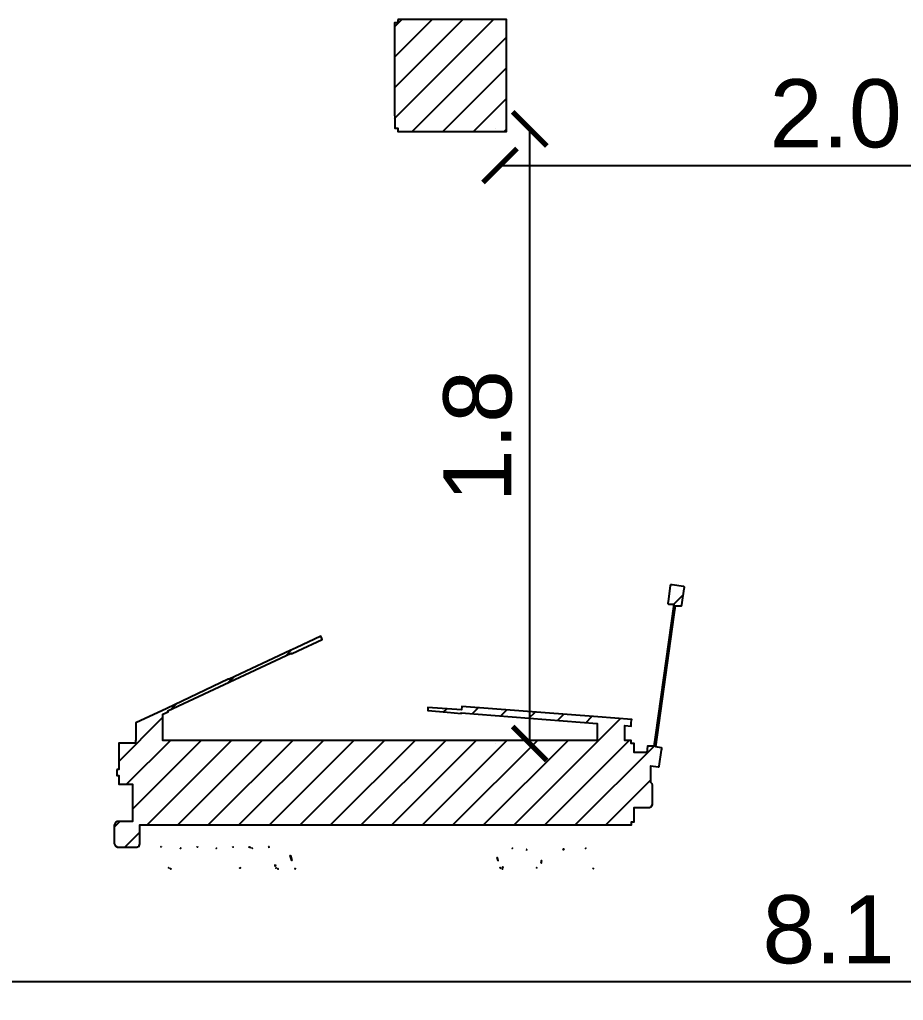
# Model space of a CAD drawing. Header units: metres. Extents: x -155 to -31, y -2 to 38.
# Drawn here: x -82.308 to -79.713, y 17.445 to 20.324 of the extents above; entities that cross this region are included whole.
import ezdxf

# ---------------------------------------------------------------- set-up
doc = ezdxf.new("R2010")
doc.units = ezdxf.units.M
doc.layers.add('DİMENSİONS', color=1, linetype='Continuous', true_color=0xff0000)
doc.layers.add('Layer 03$GIRIS_MOBILYA', color=9, linetype='Continuous', true_color=0xc0c0c0)
doc.layers.add('Layer 03$GIRIS_DUVAR', color=7, linetype='Continuous')
doc.styles.add('Default', font='arial.ttf')
doc.dimstyles.new('Default', dxfattribs={"dimscale": 2, "dimtxt": 0.1, "dimasz": 0.1, "dimexe": 0.05, "dimexo": 0.05, "dimgap": 0.025, "dimtad": 1, "dimtoh": 1, "dimzin": 1, "dimdsep": 46, "dimtxsty": 'Default', "dimcen": 0.05, "dimazin": 1, "dimtfac": 1, "dimtdec": 4, "dimtix": 1, "dimtofl": 0, "dimtmove": 1, "dimatfit": 3, "dimfxl": 0.1, "dimtolj": 1, "dimtzin": 1, "dimarcsym": 0})
pattern_1 = [(45, (-78.925584, 9.92203), (-0.04490128, 0.04490128), [])]
pattern_2 = [(135, (-78.925584, 9.92203), (-0.0449013, -0.0449013), [])]

# ---------------------------------------------------------------- blocks, each defined once
blk = doc.blocks.new('_ArchTick')
at = {"color": 0, "linetype": 'ByBlock', "const_width": 0.15}
blk.add_lwpolyline([(-0.5, -0.5), (0.5, 0.5)], dxfattribs=at)
blk = doc.blocks.new('*D15')
at = {"layer": 'Defpoints', "color": 0}
for p in [(-83.9185, 17.5), (-75.8466, 17.5), (-75.8466, 17.5)]:
    blk.add_point(p, dxfattribs=at)
at = {"layer": 'DİMENSİONS', "color": 0, "lineweight": -2}
for p, q in [((-83.9185, 17.6), (-83.9185, 17.6)), ((-75.8466, 17.6), (-75.8466, 17.6)), ((-83.9185, 17.5), (-75.9466, 17.5))]:
    blk.add_line(p, q, dxfattribs=at)
at = {"layer": 'DİMENSİONS', "color": 0}
blk.add_solid([(-75.9466, 17.4833), (-75.9466, 17.5166), (-75.8466, 17.5)], dxfattribs=at)
at = {"layer": 'DİMENSİONS', "color": 0, "lineweight": -2, "xscale": 0.1, "yscale": 0.1, "zscale": 0.1, "rotation": 180}
blk.add_blockref('_ArchTick', (-83.9185, 17.5), dxfattribs=at)
at = {"layer": 'DİMENSİONS', "color": 0, "insert": (-79.9325, 17.6521), "char_height": 0.2, "attachment_point": 5, "style": 'Default'}
blk.add_mtext('\\A1;8.1', dxfattribs=at)
blk = doc.blocks.new('*D17')
at = {"layer": 'Defpoints', "color": 0}
for p in [(-80.8972, 19.8955), (-78.9261, 19.8955), (-78.9261, 19.8955)]:
    blk.add_point(p, dxfattribs=at)
at = {"layer": 'DİMENSİONS', "color": 0, "lineweight": -2}
for p, q in [((-80.8972, 19.9955), (-80.8972, 19.9955)), ((-78.9261, 19.9955), (-78.9261, 19.9955)), ((-80.8972, 19.8955), (-78.9261, 19.8955))]:
    blk.add_line(p, q, dxfattribs=at)
at = {"layer": 'DİMENSİONS', "color": 0, "lineweight": -2, "xscale": 0.1, "yscale": 0.1, "zscale": 0.1, "rotation": 180}
blk.add_blockref('_ArchTick', (-80.8972, 19.8955), dxfattribs=at)
at = {"layer": 'DİMENSİONS', "color": 0, "lineweight": -2, "xscale": 0.1, "yscale": 0.1, "zscale": 0.1}
blk.add_blockref('_ArchTick', (-78.9261, 19.8955), dxfattribs=at)
at = {"layer": 'DİMENSİONS', "color": 0, "insert": (-79.9117, 20.0476), "char_height": 0.2, "attachment_point": 5, "style": 'Default'}
blk.add_mtext('\\A1;2.0', dxfattribs=at)
blk = doc.blocks.new('*D18')
at = {"layer": 'Defpoints', "color": 0}
for p in [(-80.8101, 20.0031), (-80.8101, 20.0031), (-80.8101, 18.1991)]:
    blk.add_point(p, dxfattribs=at)
at = {"layer": 'DİMENSİONS', "color": 0, "lineweight": -2}
for p, q in [((-80.9101, 20.0031), (-80.9101, 20.0031)), ((-80.8101, 18.1991), (-80.8101, 20.0031)), ((-80.9101, 18.1991), (-80.9101, 18.1991))]:
    blk.add_line(p, q, dxfattribs=at)
at = {"layer": 'DİMENSİONS', "color": 0, "lineweight": -2, "xscale": 0.1, "yscale": 0.1, "zscale": 0.1}
for p, rotation in [((-80.8101, 20.0031), 90), ((-80.8101, 18.1991), 270)]:
    blk.add_blockref('_ArchTick', p, dxfattribs=dict(at, rotation=rotation))
at = {"layer": 'DİMENSİONS', "color": 0, "insert": (-80.9622, 19.1011), "char_height": 0.2, "attachment_point": 5, "rotation": 90, "style": 'Default'}
blk.add_mtext('\\A1;1.8', dxfattribs=at)

msp = doc.modelspace()

# ---------------------------------------------------------------- hatches: boundary and pattern name
at = {"layer": 'Layer 03$GIRIS_DUVAR'}
h = msp.add_hatch(dxfattribs=at)
h.set_pattern_fill('ANSI31', scale=0.02, style=0, pattern_type=2)
h.set_pattern_definition(pattern_1)
h.paths.add_polyline_path([(-81.1975, 20.324), (-81.1975, 20.315), (-81.2066, 20.315), (-81.2066, 20.0768), (-81.2065, 20.0049), (-81.1976, 20.0049), (-81.1976, 19.9959), (-80.8785, 19.9959), (-80.8785, 20.324)], flags=0)
h = msp.add_hatch(dxfattribs=at)
h.set_pattern_fill('ANSI31', scale=0.02, style=0, pattern_type=2)
h.set_pattern_definition(pattern_1)
h.paths.add_polyline_path([(-82.0227, 18.123), (-82.0227, 18.105), (-82.0167, 18.105), (-82.0167, 18.0793), (-81.9766, 18.0793), (-81.9766, 17.9992), (-81.9765, 17.9989), (-81.9765, 17.97), (-82.0212, 17.97), (-82.0249, 17.9682), (-82.0256, 17.9677), (-82.0265, 17.9668), (-82.0274, 17.965), (-82.0294, 17.9611), (-82.0297, 17.9605), (-82.0297, 17.9043), (-82.0292, 17.9033), (-82.0265, 17.8979), (-82.0256, 17.8974), (-82.0202, 17.8947), (-81.9629, 17.8947), (-81.962, 17.8952), (-81.9566, 17.8979), (-81.9562, 17.8989), (-81.9544, 17.9043), (-81.9544, 17.9599), (-80.5116, 17.9599), (-80.5109, 17.9693), (-80.5037, 17.9693), (-80.5037, 18.011), (-80.4587, 18.011), (-80.458, 18.0114), (-80.4523, 18.0142), (-80.452, 18.0148), (-80.4492, 18.0195), (-80.4492, 18.0768), (-80.4501, 18.0805), (-80.4501, 18.0806), (-80.4543, 18.0848), (-80.4543, 18.1329), (-80.433, 18.1299), (-80.4314, 18.1299), (-80.4313, 18.13), (-80.4311, 18.1301), (-80.4297, 18.1316), (-80.4297, 18.1324), (-80.4229, 18.1788), (-80.4223, 18.1824), (-80.4223, 18.1849), (-80.4238, 18.1864), (-80.44, 18.1886), (-80.3865, 18.5698), (-80.3818, 18.6031), (-80.3641, 18.6031), (-80.3641, 18.6039), (-80.3633, 18.6047), (-80.3633, 18.6055), (-80.3564, 18.6528), (-80.3559, 18.6564), (-80.3559, 18.658), (-80.3567, 18.6588), (-80.3568, 18.6589), (-80.3576, 18.6597), (-80.3584, 18.6597), (-80.3919, 18.6642), (-80.3945, 18.6646), (-80.3961, 18.6646), (-80.3962, 18.6645), (-80.3976, 18.663), (-80.4038, 18.6149), (-80.4043, 18.6113), (-80.4043, 18.6096), (-80.4035, 18.6088), (-80.4027, 18.608), (-80.3869, 18.608), (-80.4407, 18.2244), (-80.4454, 18.1914), (-80.4617, 18.1914), (-80.4625, 18.1906), (-80.4639, 18.1906), (-80.4663, 18.1726), (-80.5037, 18.1726), (-80.5037, 18.1993), (-80.5122, 18.1993), (-80.5122, 18.2081), (-80.5312, 18.2081), (-80.5312, 18.2516), (-80.5117, 18.2498), (-80.5117, 18.2594), (-80.5107, 18.2671), (-80.5106, 18.2689), (-80.6103, 18.2774), (-80.6104, 18.2767), (-81.0089, 18.3071), (-81.0099, 18.2974), (-81.1096, 18.305), (-81.1096, 18.2954), (-81.0528, 18.2911), (-81.011, 18.287), (-81.0108, 18.2885), (-80.6115, 18.2572), (-80.6115, 18.2081), (-81.887, 18.2081), (-81.887, 18.2853), (-81.8718, 18.2923), (-81.8727, 18.2943), (-81.5101, 18.4638), (-81.5092, 18.4619), (-81.4913, 18.4706), (-81.4191, 18.5043), (-81.4202, 18.5067), (-81.4236, 18.5137), (-81.4955, 18.48), (-81.5137, 18.4714), (-81.6924, 18.3877), (-81.6957, 18.3882), (-81.8759, 18.3017), (-81.966, 18.2594), (-81.9662, 18.2594), (-81.9662, 18.2081), (-81.9676, 18.2081), (-81.9676, 18.1997), (-82.0167, 18.1997), (-82.0167, 18.123)], flags=0)
at = {"layer": 'Layer 03$GIRIS_MOBILYA'}
h = msp.add_hatch(dxfattribs=at)
h.set_pattern_fill('ANSI31', scale=0.02, angle=90, style=0, pattern_type=2)
h.set_pattern_definition(pattern_2)
h.paths.add_polyline_path([(-81.8916, 17.8967), (-81.8916, 17.8953), (-81.8928, 17.8954)], flags=0)
h = msp.add_hatch(dxfattribs=at)
h.set_pattern_fill('ANSI31', scale=0.02, angle=90, style=0, pattern_type=2)
h.set_pattern_definition(pattern_2)
h.paths.add_polyline_path([(-81.8358, 17.891), (-81.8358, 17.891), (-81.8356, 17.8903), (-81.835, 17.8911)], flags=0)
h = msp.add_hatch(dxfattribs=at)
h.set_pattern_fill('ANSI31', scale=0.02, angle=90, style=0, pattern_type=2)
h.set_pattern_definition(pattern_2)
h.paths.add_polyline_path([(-81.835, 17.8911), (-81.8342, 17.8912), (-81.8344, 17.8919)], flags=0)
h = msp.add_hatch(dxfattribs=at)
h.set_pattern_fill('ANSI31', scale=0.02, angle=90, style=0, pattern_type=2)
h.set_pattern_definition(pattern_2)
h.paths.add_polyline_path([(-81.7866, 17.8967), (-81.7856, 17.8949), (-81.7866, 17.8953)], flags=0)
h = msp.add_hatch(dxfattribs=at)
h.set_pattern_fill('ANSI31', scale=0.02, angle=90, style=0, pattern_type=2)
h.set_pattern_definition(pattern_2)
h.paths.add_polyline_path([(-81.7304, 17.891), (-81.7302, 17.8904), (-81.7292, 17.8912), (-81.7304, 17.891)], flags=0)
h = msp.add_hatch(dxfattribs=at)
h.set_pattern_fill('ANSI31', scale=0.02, angle=90, style=0, pattern_type=2)
h.set_pattern_definition(pattern_2)
h.paths.add_polyline_path([(-81.6816, 17.8967), (-81.6816, 17.8953), (-81.6806, 17.8949)], flags=0)
h = msp.add_hatch(dxfattribs=at)
h.set_pattern_fill('ANSI31', scale=0.02, angle=90, style=0, pattern_type=2)
h.set_pattern_definition(pattern_2)
h.paths.add_polyline_path([(-81.633, 17.8932), (-81.6328, 17.8938), (-81.6328, 17.8938), (-81.6333, 17.8952), (-81.6333, 17.8952), (-81.6299, 17.894)], flags=0)
h = msp.add_hatch(dxfattribs=at)
h.set_pattern_fill('ANSI31', scale=0.02, angle=90, style=0, pattern_type=2)
h.set_pattern_definition(pattern_2)
h.paths.add_polyline_path([(-81.6254, 17.891), (-81.6245, 17.8919), (-81.6242, 17.8912)], flags=0)
h = msp.add_hatch(dxfattribs=at)
h.set_pattern_fill('ANSI31', scale=0.02, angle=90, style=0, pattern_type=2)
h.set_pattern_definition(pattern_2)
h.paths.add_polyline_path([(-81.5766, 17.8953), (-81.5752, 17.8949), (-81.5761, 17.8967)], flags=0)
h = msp.add_hatch(dxfattribs=at)
h.set_pattern_fill('ANSI31', scale=0.02, angle=90, style=0, pattern_type=2)
h.set_pattern_definition(pattern_2)
h.paths.add_polyline_path([(-80.8616, 17.891), (-80.8614, 17.8903), (-80.8602, 17.8919), (-80.8602, 17.8919), (-80.8602, 17.8919), (-80.8616, 17.891)], flags=0)
h = msp.add_hatch(dxfattribs=at)
h.set_pattern_fill('ANSI31', scale=0.02, angle=90, style=0, pattern_type=2)
h.set_pattern_definition(pattern_2)
h.paths.add_polyline_path([(-80.82, 17.8875), (-80.8184, 17.8869), (-80.8199, 17.8876), (-80.8199, 17.8876)], flags=0)
h = msp.add_hatch(dxfattribs=at)
h.set_pattern_fill('ANSI31', scale=0.02, angle=90, style=0, pattern_type=2)
h.set_pattern_definition(pattern_2)
h.paths.add_polyline_path([(-80.7124, 17.8878), (-80.7108, 17.8895), (-80.7102, 17.8878), (-80.7111, 17.8869)], flags=0)
h = msp.add_hatch(dxfattribs=at)
h.set_pattern_fill('ANSI31', scale=0.02, angle=90, style=0, pattern_type=2)
h.set_pattern_definition(pattern_2)
h.paths.add_polyline_path([(-80.6463, 17.8903), (-80.6455, 17.8919), (-80.6465, 17.891), (-80.6465, 17.891)], flags=0)
h = msp.add_hatch(dxfattribs=at)
h.set_pattern_fill('ANSI31', scale=0.02, angle=90, style=0, pattern_type=2)
h.set_pattern_definition(pattern_2)
h.paths.add_polyline_path([(-81.5123, 17.8704), (-81.5082, 17.8551), (-81.5137, 17.8699)], flags=0)
h = msp.add_hatch(dxfattribs=at)
h.set_pattern_fill('ANSI31', scale=0.02, angle=90, style=0, pattern_type=2)
h.set_pattern_definition(pattern_2)
h.paths.add_polyline_path([(-80.9041, 17.8544), (-80.9028, 17.8549), (-80.9052, 17.864)], flags=0)
h = msp.add_hatch(dxfattribs=at)
h.set_pattern_fill('ANSI31', scale=0.02, angle=90, style=0, pattern_type=2)
h.set_pattern_definition(pattern_2)
h.paths.add_polyline_path([(-80.7771, 17.8489), (-80.7752, 17.8481), (-80.7753, 17.8555)], flags=0)
h = msp.add_hatch(dxfattribs=at)
h.set_pattern_fill('ANSI31', scale=0.02, angle=90, style=0, pattern_type=2)
h.set_pattern_definition(pattern_2)
h.paths.add_polyline_path([(-81.8707, 17.8332), (-81.8693, 17.834), (-81.8709, 17.834), (-81.8707, 17.8332)], flags=0)
h = msp.add_hatch(dxfattribs=at)
h.set_pattern_fill('ANSI31', scale=0.02, angle=90, style=0, pattern_type=2)
h.set_pattern_definition(pattern_2)
h.paths.add_polyline_path([(-81.8644, 17.8304), (-81.8642, 17.8314), (-81.8637, 17.8301), (-81.8637, 17.83), (-81.8637, 17.8301)], flags=0)
h = msp.add_hatch(dxfattribs=at)
h.set_pattern_fill('ANSI31', scale=0.02, angle=90, style=0, pattern_type=2)
h.set_pattern_definition(pattern_2)
h.paths.add_polyline_path([(-81.6609, 17.834), (-81.6593, 17.834), (-81.6607, 17.8332), (-81.6607, 17.8332)], flags=0)
h = msp.add_hatch(dxfattribs=at)
h.set_pattern_fill('ANSI31', scale=0.02, angle=90, style=0, pattern_type=2)
h.set_pattern_definition(pattern_2)
h.paths.add_polyline_path([(-81.5573, 17.8434), (-81.5561, 17.8394), (-81.5574, 17.8389)], flags=0)
h = msp.add_hatch(dxfattribs=at)
h.set_pattern_fill('ANSI31', scale=0.02, angle=90, style=0, pattern_type=2)
h.set_pattern_definition(pattern_2)
h.paths.add_polyline_path([(-81.5559, 17.834), (-81.5557, 17.8332), (-81.5557, 17.8332), (-81.5543, 17.834)], flags=0)
h = msp.add_hatch(dxfattribs=at)
h.set_pattern_fill('ANSI31', scale=0.02, angle=90, style=0, pattern_type=2)
h.set_pattern_definition(pattern_2)
h.paths.add_polyline_path([(-81.5492, 17.8314), (-81.5492, 17.8315), (-81.5493, 17.8315), (-81.5495, 17.8316), (-81.5493, 17.8315), (-81.5494, 17.8304), (-81.5487, 17.8301)], flags=0)
h = msp.add_hatch(dxfattribs=at)
h.set_pattern_fill('ANSI31', scale=0.02, angle=90, style=0, pattern_type=2)
h.set_pattern_definition(pattern_2)
h.paths.add_polyline_path([(-81.4981, 17.8322), (-81.4973, 17.8314), (-81.4995, 17.8305)], flags=0)
h = msp.add_hatch(dxfattribs=at)
h.set_pattern_fill('ANSI31', scale=0.02, angle=90, style=0, pattern_type=2)
h.set_pattern_definition(pattern_2)
h.paths.add_polyline_path([(-80.8974, 17.8332), (-80.8974, 17.8332), (-80.896, 17.834), (-80.8976, 17.834)], flags=0)
h = msp.add_hatch(dxfattribs=at)
h.set_pattern_fill('ANSI31', scale=0.02, angle=90, style=0, pattern_type=2)
h.set_pattern_definition(pattern_2)
h.paths.add_polyline_path([(-80.8909, 17.8315), (-80.8909, 17.8315), (-80.8909, 17.8315), (-80.8909, 17.8314), (-80.8911, 17.8304), (-80.8904, 17.8301), (-80.8889, 17.8369), (-80.8911, 17.8316)], flags=0)
h = msp.add_hatch(dxfattribs=at)
h.set_pattern_fill('ANSI31', scale=0.02, angle=90, style=0, pattern_type=2)
h.set_pattern_definition(pattern_2)
h.paths.add_polyline_path([(-80.79, 17.8332), (-80.79, 17.8332), (-80.7888, 17.834), (-80.7903, 17.834)], flags=0)
h = msp.add_hatch(dxfattribs=at)
h.set_pattern_fill('ANSI31', scale=0.02, angle=90, style=0, pattern_type=2)
h.set_pattern_definition(pattern_2)
h.paths.add_polyline_path([(-80.6246, 17.8305), (-80.6233, 17.8322), (-80.6228, 17.8314)], flags=0)

# ---------------------------------------------------------------- linework, layer by layer
at = {"layer": 'Layer 03$GIRIS_DUVAR'}
for points in [[(-81.1975, 20.324), (-81.1975, 20.315), (-81.2066, 20.315), (-81.2066, 20.0768), (-81.2065, 20.0049), (-81.1976, 20.0049), (-81.1976, 19.9959), (-80.8785, 19.9959), (-80.8785, 20.324)], [(-82.0227, 18.123), (-82.0227, 18.105), (-82.0167, 18.105), (-82.0167, 18.0793), (-81.9766, 18.0793), (-81.9766, 17.9992), (-81.9765, 17.9989), (-81.9765, 17.97), (-82.0212, 17.97), (-82.0249, 17.9682), (-82.0256, 17.9677), (-82.0265, 17.9668), (-82.0274, 17.965), (-82.0294, 17.9611), (-82.0297, 17.9605), (-82.0297, 17.9043), (-82.0292, 17.9033), (-82.0265, 17.8979), (-82.0256, 17.8974), (-82.0202, 17.8947), (-81.9629, 17.8947), (-81.962, 17.8952), (-81.9566, 17.8979), (-81.9562, 17.8989), (-81.9544, 17.9043), (-81.9544, 17.9599), (-80.5116, 17.9599), (-80.5109, 17.9693), (-80.5037, 17.9693), (-80.5037, 18.011), (-80.4587, 18.011), (-80.458, 18.0114), (-80.4523, 18.0142), (-80.452, 18.0148), (-80.4492, 18.0195), (-80.4492, 18.0768), (-80.4501, 18.0805), (-80.4501, 18.0806), (-80.4543, 18.0848), (-80.4543, 18.1329), (-80.433, 18.1299), (-80.4314, 18.1299), (-80.4313, 18.13), (-80.4311, 18.1301), (-80.4297, 18.1316), (-80.4297, 18.1324), (-80.4229, 18.1788), (-80.4223, 18.1824), (-80.4223, 18.1849), (-80.4238, 18.1864), (-80.44, 18.1886), (-80.3865, 18.5698), (-80.3818, 18.6031), (-80.3641, 18.6031), (-80.3641, 18.6039), (-80.3633, 18.6047), (-80.3633, 18.6055), (-80.3564, 18.6528), (-80.3559, 18.6564), (-80.3559, 18.658), (-80.3567, 18.6588), (-80.3568, 18.6589), (-80.3576, 18.6597), (-80.3584, 18.6597), (-80.3919, 18.6642), (-80.3945, 18.6646), (-80.3961, 18.6646), (-80.3962, 18.6645), (-80.3976, 18.663), (-80.4038, 18.6149), (-80.4043, 18.6113), (-80.4043, 18.6096), (-80.4035, 18.6088), (-80.4027, 18.608), (-80.3869, 18.608), (-80.4407, 18.2244), (-80.4454, 18.1914), (-80.4617, 18.1914), (-80.4625, 18.1906), (-80.4639, 18.1906), (-80.4663, 18.1726), (-80.5037, 18.1726), (-80.5037, 18.1993), (-80.5122, 18.1993), (-80.5122, 18.2081), (-80.5312, 18.2081), (-80.5312, 18.2516), (-80.5117, 18.2498), (-80.5117, 18.2594), (-80.5107, 18.2671), (-80.5106, 18.2689), (-80.6103, 18.2774), (-80.6104, 18.2767), (-81.0089, 18.3071), (-81.0099, 18.2974), (-81.1096, 18.305), (-81.1096, 18.2954), (-81.0528, 18.2911), (-81.011, 18.287), (-81.0108, 18.2885), (-80.6115, 18.2572), (-80.6115, 18.2081), (-81.887, 18.2081), (-81.887, 18.2853), (-81.8718, 18.2923), (-81.8727, 18.2943), (-81.5101, 18.4638), (-81.5092, 18.4619), (-81.4913, 18.4706), (-81.4191, 18.5043), (-81.4202, 18.5067), (-81.4236, 18.5137), (-81.4955, 18.48), (-81.5137, 18.4714), (-81.6924, 18.3877), (-81.6957, 18.3882), (-81.8759, 18.3017), (-81.966, 18.2594), (-81.9662, 18.2594), (-81.9662, 18.2081), (-81.9676, 18.2081), (-81.9676, 18.1997), (-82.0167, 18.1997), (-82.0167, 18.123)]]:
    msp.add_lwpolyline(points, close=True, dxfattribs=at)
at = {"layer": 'Layer 03$GIRIS_MOBILYA'}
for points in [[(-81.8916, 17.8967), (-81.8916, 17.8953), (-81.8928, 17.8954)], [(-81.8358, 17.891), (-81.8358, 17.891), (-81.8356, 17.8903), (-81.835, 17.8911)], [(-81.835, 17.8911), (-81.8342, 17.8912), (-81.8344, 17.8919)], [(-81.7866, 17.8967), (-81.7856, 17.8949), (-81.7866, 17.8953)], [(-81.7304, 17.891), (-81.7302, 17.8904), (-81.7292, 17.8912), (-81.7304, 17.891)], [(-81.6816, 17.8967), (-81.6816, 17.8953), (-81.6806, 17.8949)], [(-81.633, 17.8932), (-81.6328, 17.8938), (-81.6328, 17.8938), (-81.6333, 17.8952), (-81.6333, 17.8952), (-81.6299, 17.894)], [(-81.6254, 17.891), (-81.6245, 17.8919), (-81.6242, 17.8912)], [(-81.5766, 17.8953), (-81.5752, 17.8949), (-81.5761, 17.8967)], [(-80.8616, 17.891), (-80.8614, 17.8903), (-80.8602, 17.8919), (-80.8602, 17.8919), (-80.8602, 17.8919), (-80.8616, 17.891)], [(-80.82, 17.8875), (-80.8184, 17.8869), (-80.8199, 17.8876), (-80.8199, 17.8876)], [(-80.7124, 17.8878), (-80.7108, 17.8895), (-80.7102, 17.8878), (-80.7111, 17.8869)], [(-80.6463, 17.8903), (-80.6455, 17.8919), (-80.6465, 17.891), (-80.6465, 17.891)], [(-81.5123, 17.8704), (-81.5082, 17.8551), (-81.5137, 17.8699)], [(-80.9041, 17.8544), (-80.9028, 17.8549), (-80.9052, 17.864)], [(-80.7771, 17.8489), (-80.7752, 17.8481), (-80.7753, 17.8555)], [(-81.8707, 17.8332), (-81.8693, 17.834), (-81.8709, 17.834), (-81.8707, 17.8332)], [(-81.8644, 17.8304), (-81.8642, 17.8314), (-81.8637, 17.8301), (-81.8637, 17.83), (-81.8637, 17.8301)], [(-81.6609, 17.834), (-81.6593, 17.834), (-81.6607, 17.8332), (-81.6607, 17.8332)], [(-81.5573, 17.8434), (-81.5561, 17.8394), (-81.5574, 17.8389)], [(-81.5559, 17.834), (-81.5557, 17.8332), (-81.5557, 17.8332), (-81.5543, 17.834)], [(-81.5492, 17.8314), (-81.5492, 17.8315), (-81.5493, 17.8315), (-81.5495, 17.8316), (-81.5493, 17.8315), (-81.5494, 17.8304), (-81.5487, 17.8301)], [(-81.4981, 17.8322), (-81.4973, 17.8314), (-81.4995, 17.8305)], [(-80.8974, 17.8332), (-80.8974, 17.8332), (-80.896, 17.834), (-80.8976, 17.834)], [(-80.8909, 17.8315), (-80.8909, 17.8315), (-80.8909, 17.8315), (-80.8909, 17.8314), (-80.8911, 17.8304), (-80.8904, 17.8301), (-80.8889, 17.8369), (-80.8911, 17.8316)], [(-80.79, 17.8332), (-80.79, 17.8332), (-80.7888, 17.834), (-80.7903, 17.834)], [(-80.6246, 17.8305), (-80.6233, 17.8322), (-80.6228, 17.8314)]]:
    msp.add_lwpolyline(points, close=True, dxfattribs=at)

# ---------------------------------------------------------------- dimensions: what is measured, and where the dimension line sits
at = {"layer": 'DİMENSİONS'}
for base, p1, p2, text, override, picture, middle in [((-78.9261, 19.8955, 0.5549), (-80.8972, 19.8955, 0.5549), (-78.9261, 19.8955, 0.5549), '2.0', {"dimscale": 2, "dimasz": 0.05, "dimtih": 0, "dimtoh": 0, "dimdec": 1, "dimlfac": 1, "dimblk": 'ArchTick', "dimsah": 0}, '*D17', (-79.9117, 20.0476, 0.5549)), ((-75.8466, 17.5, 0.5549), (-83.9185, 17.5, 0.5549), (-75.8466, 17.5, 0.5549), '8.1', {"dimscale": 2, "dimasz": 0.05, "dimtih": 0, "dimtoh": 0, "dimdec": 1, "dimlfac": 1, "dimblk1": 'ArchTick', "dimsah": 1}, '*D15', (-79.9325, 17.6521, 0.5549))]:
    dim = msp.add_linear_dim(base=base, p1=p1, p2=p2, text=text, dimstyle='Default', override=override, dxfattribs=at)
    dim.commit()
    dim.dimension.update_dxf_attribs({"geometry": picture, "text_midpoint": middle})
dim = msp.add_linear_dim(base=(-80.8101, 20.0031, 0.5549), p1=(-80.8101, 18.1991, 0.5549), p2=(-80.8101, 20.0031, 0.5549), angle=90, text='1.8', dimstyle='Default', override={"dimscale": 2, "dimasz": 0.05, "dimtih": 0, "dimtoh": 0, "dimdec": 1, "dimlfac": 1, "dimblk": 'ArchTick', "dimsah": 0}, dxfattribs=at)
dim.commit()
dim.dimension.update_dxf_attribs({"geometry": '*D18', "text_midpoint": (-80.9622, 19.1011, 0.5549)})

doc.saveas('drawing.dxf')
